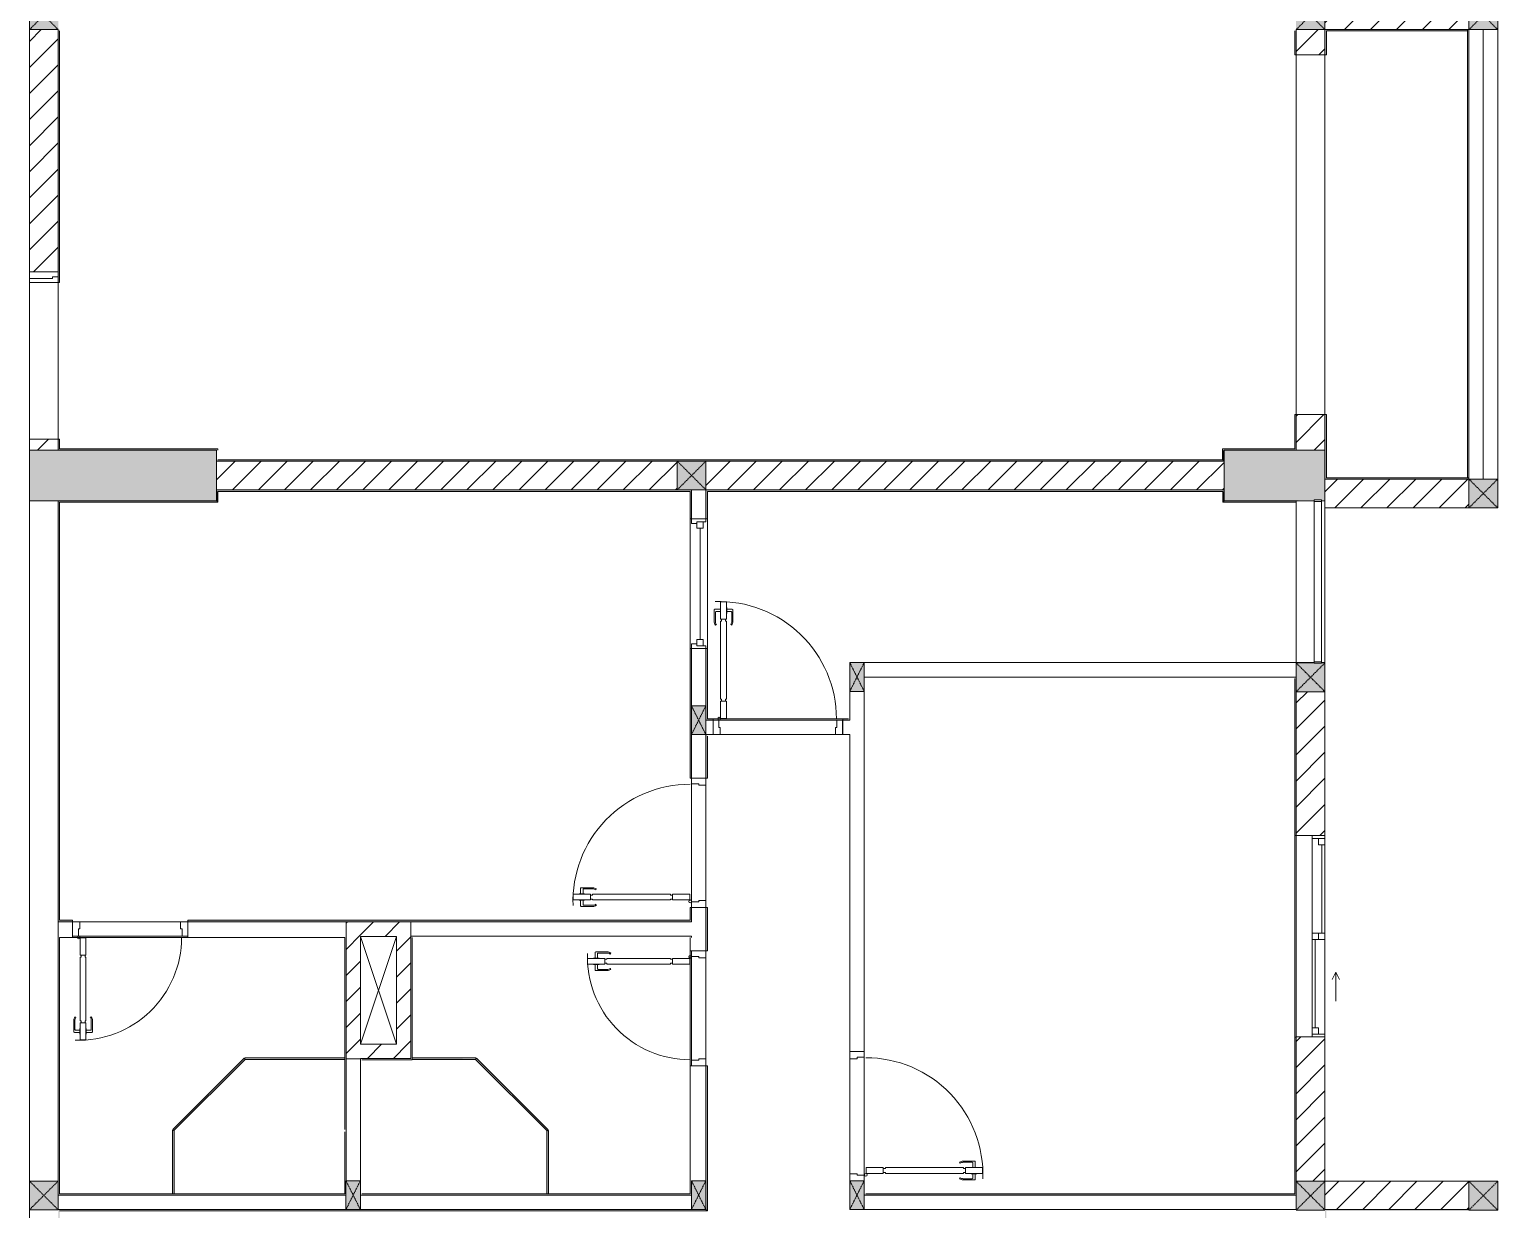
# Model space of a CAD drawing. Header units: millimetres. Extents: x 66631 to 260610, y 416 to 78637.
# Drawn here: x 177708 to 187908, y 56636 to 64837 of the extents above; entities that cross this region are included whole.
import ezdxf

# ---------------------------------------------------------------- set-up
doc = ezdxf.new("R2010")
doc.units = ezdxf.units.MM
doc.linetypes.add('IMPORT-Dash _2_', pattern=[6, 3, -3])
for name, color, linetype, lineweight in [('0-2', 130, 'Continuous', 9), ('A-DETL-GENF-7', 130, 'Continuous', 9), ('A-DOOR-2', 130, 'Continuous', 9), ('A-DOOR-FRAM-2', 130, 'Continuous', 9), ('A-FLOR-1', 130, 'Continuous', 9), ('A-FLOR-HRAL-3', 130, 'Continuous', 9), ('A-GLAZ-5', 130, 'Continuous', 9), ('A-GLAZ-CURT-5', 130, 'Continuous', 9), ('A-WALL-1', 130, 'Continuous', 9), ('A-WALL-PATT-3', 130, 'Continuous', 9), ('A_1404_dwg-1', 130, 'Continuous', 9), ('I-WALL', 130, 'Continuous', 9), ('I-WALL-1', 130, 'Continuous', 9), ('S-COLS-1', 130, 'Continuous', 9), ('S-COLS-11', 130, 'IMPORT-Dash _2_', 9), ('S-COLS-2', 130, 'Continuous', 9), ('S-COLS-4', 130, 'Continuous', 9), ('S-COLS-HDLN-2', 130, 'IMPORT-Dash _2_', 9)]:
    doc.layers.add(name, color=color, linetype=linetype, lineweight=lineweight)
pattern_1 = [(45, (0, 0), (-90.50967, 90.50967), [])]

# ---------------------------------------------------------------- blocks, each defined once
blk = doc.blocks.new('A_1404_dwg_NCV_TKTC_KET CAU_rvt-1-TKTC_MB HOÀN THIỆN SÀN TẦNG 3-4-4819833-KeyPlan-CH1B')
at = {"layer": 'S-COLS-1'}
for points in [[(44453, 61562), (45753, 61562), (45753, 61912), (44453, 61912), (44453, 61578)], [(52753, 61562), (53453, 61567), (53453, 61912), (52753, 61912), (52753, 61567)]]:
    blk.add_hatch(color=256, dxfattribs=at).paths.add_polyline_path(points)
at = {"layer": 'A-FLOR-1'}
for p, q in [((53453, 60437), (53453, 61512)), ((53378, 60437), (53253, 60437))]:
    blk.add_line(p, q, dxfattribs=at)
at = {"layer": 'A-FLOR-1', "flags": 128}
blk.add_lwpolyline([(53453, 56835), (53453, 60437), (53428, 60437)], dxfattribs=at)
at = {"layer": 'S-COLS-2'}
for p, q in [((45753, 61637), (45753, 61837)), ((52753, 61837), (52753, 61637)), ((53453, 61912), (53253, 61912)), ((53453, 61562), (53453, 61712))]:
    blk.add_line(p, q, dxfattribs=at)
at = {"layer": 'S-COLS-2', "flags": 128}
blk.add_lwpolyline([(44653, 61912), (44453, 61912), (44453, 61562), (44653, 61562)], dxfattribs=at)
blk = doc.blocks.new('A_1404_dwg_DOOR_CW_01 CANH MO-PANEL KINH - DIW_01-900x2200-CỬA GỖ VÂN LAMINATE-553393-TKTC_MB HOÀN THIỆN SÀN TẦNG 3-4-4819840-KeyPlan-CH1B')
at = {"layer": 'A-DETL-GENF-7'}
for p, q in [((46582, 38482), (46582, 38521)), ((46666, 38525), (46586, 38525)), ((46599, 38482), (46599, 38513)), ((46603, 38517), (46666, 38517)), ((46691, 38517), (46687, 38511)), ((46582, 38438), (46582, 38399)), ((46666, 38395), (46586, 38395)), ((46599, 38438), (46599, 38407)), ((46603, 38403), (46666, 38403)), ((46691, 38404), (46687, 38410))]:
    blk.add_line(p, q, dxfattribs=at)
at = {"layer": 'A-DETL-GENF-7', "flags": 128}
for points in [[(46531, 38440), (46531, 38480), (46651, 38480), (46651, 38440)], [(46610, 38482), (46610, 38480), (46571, 38480), (46571, 38482)], [(47207, 38474), (47207, 38480), (46665, 38480), (46665, 38474), (46651, 38474), (46651, 38446), (46665, 38446), (46665, 38440), (47207, 38440), (47207, 38446), (47221, 38446), (47221, 38474)], [(47221, 38480), (47221, 38440), (47341, 38440), (47341, 38480)], [(46610, 38438), (46610, 38440), (46571, 38440), (46571, 38438)]]:
    blk.add_lwpolyline(points, close=True, dxfattribs=at)
at = {"layer": 'A-DETL-GENF-7'}
blk.add_circle((47343, 38430), 10, dxfattribs=at)
for centre, radius, start, end in [((47343, 38430), 814, 90, 182), ((46586, 38521), 4, 90, 180), ((46603, 38513), 4, 90, 180), ((46666, 38480), 45, 55, 90), ((46666, 38480), 37, 55, 90), ((46586, 38399), 4, 180, 270), ((46603, 38407), 4, 180, 270), ((46666, 38440), 37, 270, 305), ((46666, 38440), 45, 270, 305)]:
    blk.add_arc(centre, radius, start, end, dxfattribs=at)
at = {"layer": 'A-DOOR-2'}
blk.add_line((47353, 38430), (47353, 38455), dxfattribs=at)
at = {"layer": 'A-DOOR-2', "flags": 128}
for points in [[(47453, 39237), (47453, 39287), (47353, 39287), (47353, 39247), (47403, 39247), (47403, 39237)], [(47453, 38387), (47453, 38437), (47403, 38437), (47403, 38427), (47353, 38427), (47353, 38387)]]:
    blk.add_lwpolyline(points, close=True, dxfattribs=at)
blk = doc.blocks.new('A_1404_dwg_DOOR_CW_01 CANH MO-PANEL KINH - DIG_02-800x2200-CỬA NHÔM KÍNH-V60-TKTC_MB HOÀN THIỆN SÀN TẦNG 3-4-4819851-KeyPlan-CH1B')
at = {"layer": 'A-DETL-GENF-7'}
for p, q in [((104713, 29524), (104713, 29603)), ((104756, 29607), (104717, 29607)), ((104721, 29586), (104721, 29524)), ((104756, 29590), (104725, 29590)), ((104800, 29607), (104839, 29607)), ((104800, 29590), (104831, 29590)), ((104835, 29586), (104835, 29524)), ((104843, 29524), (104843, 29603)), ((104721, 29498), (104728, 29503)), ((104835, 29498), (104828, 29503))]:
    blk.add_line(p, q, dxfattribs=at)
at = {"layer": 'A-DETL-GENF-7', "flags": 128}
for points in [[(104756, 29579), (104758, 29579), (104758, 29619), (104756, 29619)], [(104798, 29659), (104758, 29659), (104758, 29539), (104798, 29539)], [(104800, 29579), (104798, 29579), (104798, 29619), (104800, 29619)], [(104764, 29083), (104758, 29083), (104758, 29525), (104764, 29525), (104764, 29539), (104792, 29539), (104792, 29525), (104798, 29525), (104798, 29083), (104792, 29083), (104792, 29069), (104764, 29069)], [(104758, 29069), (104798, 29069), (104798, 28949), (104758, 28949)]]:
    blk.add_lwpolyline(points, close=True, dxfattribs=at)
at = {"layer": 'A-DETL-GENF-7'}
blk.add_circle((104808, 28947), 10, dxfattribs=at)
for centre, radius, start, end in [((104808, 28947), 714, 88, 180), ((104717, 29603), 4, 90, 180), ((104725, 29586), 4, 90, 180), ((104831, 29586), 4, 0, 90), ((104839, 29603), 4, 0, 90), ((104758, 29524), 45, 180, 215), ((104758, 29524), 37, 180, 215), ((104798, 29524), 37, 325, 0), ((104798, 29524), 45, 325, 0)]:
    blk.add_arc(centre, radius, start, end, dxfattribs=at)
at = {"layer": 'A-DOOR-2'}
blk.add_line((104808, 28937), (104783, 28937), dxfattribs=at)
at = {"layer": 'A-DOOR-2', "flags": 128}
for points in [[(104051, 28837), (104051, 28937), (104091, 28937), (104091, 28887), (104101, 28887), (104101, 28837)], [(104801, 28837), (104801, 28887), (104811, 28887), (104811, 28937), (104851, 28937), (104851, 28837)]]:
    blk.add_lwpolyline(points, close=True, dxfattribs=at)
blk = doc.blocks.new('A_1404_dwg_DOOR_CW_01 CANH MO-PANEL KINH - DIW_01-900x2200-CỬA GỖ VÂN LAMINATE-V61-TKTC_MB HOÀN THIỆN SÀN TẦNG 3-4-4819852-KeyPlan-CH1B')
at = {"layer": 'A-DETL-GENF-7'}
for p, q in [((103259, 27050), (103259, 26970)), ((103267, 27076), (103274, 27071)), ((103267, 26987), (103267, 27050)), ((103381, 27076), (103374, 27071)), ((103381, 26987), (103381, 27050)), ((103389, 27050), (103389, 26970)), ((103302, 26966), (103263, 26966)), ((103302, 26983), (103271, 26983)), ((103346, 26983), (103377, 26983)), ((103346, 26966), (103385, 26966))]:
    blk.add_line(p, q, dxfattribs=at)
at = {"layer": 'A-DETL-GENF-7', "flags": 128}
for points in [[(103344, 27605), (103304, 27605), (103304, 27725), (103344, 27725)], [(103338, 27591), (103344, 27591), (103344, 27049), (103338, 27049), (103338, 27035), (103310, 27035), (103310, 27049), (103304, 27049), (103304, 27591), (103310, 27591), (103310, 27605), (103338, 27605)], [(103304, 26915), (103344, 26915), (103344, 27035), (103304, 27035)], [(103302, 26995), (103304, 26995), (103304, 26955), (103302, 26955)], [(103346, 26995), (103344, 26995), (103344, 26955), (103346, 26955)]]:
    blk.add_lwpolyline(points, close=True, dxfattribs=at)
at = {"layer": 'A-DETL-GENF-7'}
blk.add_circle((103294, 27727), 10, dxfattribs=at)
for centre, radius, start, end in [((103294, 27727), 814, 268, 0), ((103304, 27050), 45, 145, 180), ((103304, 27050), 37, 145, 180), ((103344, 27050), 37, 0, 35), ((103344, 27050), 45, 0, 35), ((103263, 26970), 4, 180, 270), ((103271, 26987), 4, 180, 270), ((103377, 26987), 4, 270, 0), ((103385, 26970), 4, 270, 0)]:
    blk.add_arc(centre, radius, start, end, dxfattribs=at)
at = {"layer": 'A-DOOR-2'}
blk.add_line((103294, 27737), (103319, 27737), dxfattribs=at)
at = {"layer": 'A-DOOR-2', "flags": 128}
blk.add_lwpolyline([(103253, 27837), (103301, 27837), (103301, 27787), (103291, 27787), (103291, 27737), (103253, 27737)], dxfattribs=at)
blk.add_lwpolyline([(104151, 27837), (104151, 27737), (104111, 27737), (104111, 27787), (104101, 27787), (104101, 27837)], close=True, dxfattribs=at)
blk = doc.blocks.new('A_1404_dwg_M_Fixed - 900 x 1400-901191-TKTC_MB HOÀN THIỆN SÀN TẦNG 3-4-4819853-KeyPlan-CH1B')
at = {"layer": 'A-GLAZ-5'}
blk.add_line((107014, 28878), (107788, 28878), dxfattribs=at)
at = {"layer": 'A-GLAZ-5', "flags": 128}
for points in [[(106983, 28900), (106983, 28937), (106951, 28937)], [(106951, 28837), (106970, 28837), (106970, 28900), (107014, 28900), (107014, 28856), (106970, 28856)], [(107832, 28856), (107788, 28856), (107788, 28900), (107832, 28900), (107832, 28837), (107849, 28837)], [(107819, 28900), (107819, 28937), (107851, 28937)]]:
    blk.add_lwpolyline(points, dxfattribs=at)
blk = doc.blocks.new('A_1404_dwg_Railing - 50 x 10mm-901205-TKTC_MB HOÀN THIỆN SÀN TẦNG 3-4-4819863-KeyPlan-CH1B')
at = {"layer": 'A-FLOR-HRAL-3', "flags": 128}
blk.add_lwpolyline([(107983, 24612), (107983, 24562), (107973, 24562), (107973, 24612)], close=True, dxfattribs=at)
blk = doc.blocks.new('A_1404_dwg_Railing - 50 x 10mm-901205-TKTC_MB HOÀN THIỆN SÀN TẦNG 3-4-V92-KeyPlan-CH1B')
at = {"layer": 'A-FLOR-HRAL-3'}
for p, q in [((53378, 60435), (53378, 60442)), ((53428, 60432), (53378, 60432))]:
    blk.add_line(p, q, dxfattribs=at)
at = {"layer": 'A-FLOR-HRAL-3', "flags": 128}
blk.add_lwpolyline([(53378, 60442), (53428, 60442), (53428, 60432)], dxfattribs=at)
blk = doc.blocks.new('A_1404_dwg_Railing - Railing-883275-TKTC_MB HOÀN THIỆN SÀN TẦNG 3-4-4819870-KeyPlan-CH1B')
at = {"layer": 'A-FLOR-HRAL-3'}
for p, q in [((53378, 61557), (53378, 60442)), ((53428, 60442), (53428, 61557))]:
    blk.add_line(p, q, dxfattribs=at)
at = {"rotation": 90.00000000000074}
blk.add_blockref('A_1404_dwg_Railing - 50 x 10mm-901205-TKTC_MB HOÀN THIỆN SÀN TẦNG 3-4-4819863-KeyPlan-CH1B', (77990, -46416), dxfattribs=at)
blk.add_blockref('A_1404_dwg_Railing - 50 x 10mm-901205-TKTC_MB HOÀN THIỆN SÀN TẦNG 3-4-V92-KeyPlan-CH1B', (0, 0))
blk = doc.blocks.new('A_1404_dwg_System Panel - Glazed-588850-TKTC_MB HOÀN THIỆN SÀN TẦNG 3-4-4819877-KeyPlan-CH1B')
at = {"layer": 'A-GLAZ-CURT-5'}
blk.add_hatch(color=256, dxfattribs=at).paths.add_polyline_path([(103602, 32532), (103605, 32537), (103602, 32542), (103163, 32542), (103163, 32532)])
blk.add_line((103163, 32532), (103603, 32532), dxfattribs=at)
at = {"layer": 'A-GLAZ-CURT-5', "flags": 128}
blk.add_lwpolyline([(103605, 32542), (103163, 32542), (103163, 32532)], dxfattribs=at)
blk = doc.blocks.new('A_1404_dwg_System Panel - Glazed-580250-TKTC_MB HOÀN THIỆN SÀN TẦNG 3-4-4819878-KeyPlan-CH1B')
at = {"layer": 'A-GLAZ-CURT-5'}
blk.add_hatch(color=256, dxfattribs=at).paths.add_polyline_path([(104097, 32038), (104103, 32047), (103605, 32537), (103605, 32530), (104096, 32039)])
blk.add_line((103602, 32533), (104096, 32039), dxfattribs=at)
at = {"layer": 'A-GLAZ-CURT-5', "flags": 128}
blk.add_lwpolyline([(104104, 32045), (103609, 32540), (103602, 32533)], dxfattribs=at)
blk = doc.blocks.new('A_1404_dwg_System Panel - Glazed-901202-TKTC_MB HOÀN THIỆN SÀN TẦNG 3-4-4819879-KeyPlan-CH1B')
at = {"layer": 'A-GLAZ-CURT-5'}
blk.add_hatch(color=256, dxfattribs=at).paths.add_polyline_path([(104106, 31347), (104101, 32041), (104096, 32038), (104096, 31347), (104104, 31347)])
at = {"layer": 'A-GLAZ-CURT-5', "flags": 128}
blk.add_lwpolyline([(104096, 32041), (104096, 31347), (104106, 31347), (104106, 32041)], close=True, dxfattribs=at)
blk = doc.blocks.new('A_1404_dwg_System Panel - Glazed-901203-TKTC_MB HOÀN THIỆN SÀN TẦNG 3-4-4819880-KeyPlan-CH1B')
at = {"layer": 'A-GLAZ-CURT-5'}
blk.add_hatch(color=256, dxfattribs=at).paths.add_polyline_path([(103602, 29932), (103603, 29937), (103599, 29942), (103163, 29942), (103163, 29932), (103599, 29932)])
blk.add_line((103163, 29932), (103603, 29932), dxfattribs=at)
at = {"layer": 'A-GLAZ-CURT-5', "flags": 128}
blk.add_lwpolyline([(103601, 29942), (103163, 29942), (103163, 29932)], dxfattribs=at)
blk = doc.blocks.new('A_1404_dwg_System Panel - Glazed-580253-TKTC_MB HOÀN THIỆN SÀN TẦNG 3-4-4819881-KeyPlan-CH1B')
at = {"layer": 'A-GLAZ-CURT-5'}
blk.add_hatch(color=256, dxfattribs=at).paths.add_polyline_path([(103606, 29933), (104101, 30435), (104096, 30437), (103603, 29937)])
blk.add_line((103606, 29933), (104104, 30431), dxfattribs=at)
at = {"layer": 'A-GLAZ-CURT-5', "flags": 128}
blk.add_lwpolyline([(104096, 30437), (103599, 29940), (103606, 29933)], dxfattribs=at)
blk = doc.blocks.new('A_1404_dwg_System Panel - Glazed-901204-TKTC_MB HOÀN THIỆN SÀN TẦNG 3-4-4819882-KeyPlan-CH1B')
at = {"layer": 'A-GLAZ-CURT-5'}
blk.add_hatch(color=256, dxfattribs=at).paths.add_polyline_path([(104104, 30435), (104106, 30435), (104103, 30877), (104096, 30877), (104101, 30435), (104103, 30435)])
at = {"layer": 'A-GLAZ-CURT-5', "flags": 128}
blk.add_lwpolyline([(104106, 30435), (104106, 30877), (104096, 30877), (104096, 30435)], close=True, dxfattribs=at)
blk = doc.blocks.new('A_1404_dwg_G1_SOF - BO TRU - 100x200-746114-TKTC_MB HOÀN THIỆN SÀN TẦNG 3-4-4819846-KeyPlan-CH1B')
at = {"layer": 'S-COLS-1'}
blk.add_hatch(color=256, dxfattribs=at).paths.add_polyline_path([(49953, 40037), (49953, 40237), (49853, 40237), (49853, 40037)])
at = {"layer": 'S-COLS-1', "flags": 128}
blk.add_lwpolyline([(49853, 40037), (49853, 40237), (49953, 40237), (49953, 40037)], close=True, dxfattribs=at)
at = {"layer": 'S-COLS-HDLN-2'}
for p, q in [((49953, 40037), (49853, 40237)), ((49853, 40037), (49953, 40237))]:
    blk.add_line(p, q, dxfattribs=at)
blk = doc.blocks.new('A_1404_dwg_DOOR_CW_01 CANH MO-PANEL KINH - DIG_01-900x2200-CỬA NHÔM KÍNH-901226-TKTC_MB HOÀN THIỆN SÀN TẦNG 3-4-4819905-KeyPlan-CH1B')
at = {"layer": 'A-DETL-GENF-7'}
for p, q in [((37865, 26650), (37865, 26570)), ((37873, 26676), (37879, 26671)), ((37873, 26587), (37873, 26650)), ((37986, 26676), (37980, 26671)), ((37987, 26587), (37987, 26650)), ((37995, 26650), (37995, 26570)), ((37908, 26566), (37869, 26566)), ((37908, 26583), (37877, 26583)), ((37952, 26583), (37983, 26583)), ((37952, 26566), (37991, 26566))]:
    blk.add_line(p, q, dxfattribs=at)
at = {"layer": 'A-DETL-GENF-7', "flags": 128}
for points in [[(37910, 27205), (37950, 27205), (37950, 27325), (37910, 27325)], [(37916, 27191), (37910, 27191), (37910, 26649), (37916, 26649), (37916, 26635), (37944, 26635), (37944, 26649), (37950, 26649), (37950, 27191), (37944, 27191), (37944, 27205), (37916, 27205)], [(37950, 26515), (37910, 26515), (37910, 26635), (37950, 26635)], [(37908, 26595), (37910, 26595), (37910, 26555), (37908, 26555)], [(37952, 26595), (37950, 26595), (37950, 26555), (37952, 26555)]]:
    blk.add_lwpolyline(points, close=True, dxfattribs=at)
at = {"layer": 'A-DETL-GENF-7'}
blk.add_circle((37960, 27327), 10, dxfattribs=at)
for centre, radius, start, end in [((37960, 27327), 814, 180, 272), ((37910, 26650), 45, 145, 180), ((37910, 26650), 37, 145, 180), ((37950, 26650), 37, 0, 35), ((37950, 26650), 45, 0, 35), ((37869, 26570), 4, 180, 270), ((37877, 26587), 4, 180, 270), ((37983, 26587), 4, 270, 0), ((37991, 26570), 4, 270, 0)]:
    blk.add_arc(centre, radius, start, end, dxfattribs=at)
at = {"layer": 'A-DOOR-2'}
blk.add_line((37960, 27337), (37935, 27337), dxfattribs=at)
at = {"layer": 'A-DOOR-2', "flags": 128}
for points in [[(37153, 27437), (37103, 27437), (37103, 27337), (37143, 27337), (37143, 27387), (37153, 27387)], [(38003, 27437), (37953, 27437), (37953, 27387), (37963, 27387), (37963, 27337), (38003, 27337)]]:
    blk.add_lwpolyline(points, close=True, dxfattribs=at)
blk = doc.blocks.new('A_1404_dwg_Railing - Railing-914981-TKTC_MB HOÀN THIỆN SÀN TẦNG 3-4-4819918-KeyPlan-CH1B')
at = {"layer": 'A-FLOR-HRAL-3'}
blk.add_line((44663, 56627), (49163, 56627), dxfattribs=at)
at = {"layer": 'A-FLOR-HRAL-3', "flags": 128}
for points in [[(49153, 56637), (49163, 56627), (49163, 56637)], [(44663, 54952), (44663, 54877), (44653, 54877), (44653, 54952)]]:
    blk.add_lwpolyline(points, dxfattribs=at)
blk = doc.blocks.new('A_1404_dwg_NCV_TKTC_TANG 3 - 4_rvt-1-TKTC_MB HOÀN THIỆN SÀN TẦNG 3-4-4819943-KeyPlan-CH1B')
at = {"layer": 'A-WALL-PATT-3'}
h = blk.add_hatch(color=256, dxfattribs=at)
h.paths.add_polyline_path([(44663, 61912), (44663, 61989), (44653, 61989), (44653, 61912)])
h.paths.add_polyline_path([(44653, 63079), (44663, 63079), (44663, 64837), (44653, 64835), (44653, 63152)])
h = blk.add_hatch(color=256, dxfattribs=at)
h.paths.add_polyline_path([(53253, 61912), (53253, 62160), (53243, 62160), (53243, 61912)])
h.paths.add_polyline_path([(53243, 64660), (53253, 64660), (53253, 64827), (53243, 64827)])
h = blk.add_hatch(color=256, dxfattribs=at)
h.paths.add_polyline_path([(53453, 61712), (53463, 61712), (53463, 62160), (53453, 62160), (53453, 61912)])
h.paths.add_polyline_path([(53463, 64660), (53463, 64837), (53453, 64835), (53453, 64660)])
for points in [[(54443, 64827), (54443, 64837), (53463, 64837), (53463, 64827)], [(45272, 61912), (45763, 61912), (45763, 61922), (44663, 61922), (44663, 61912), (44800, 61912)], [(52752, 61912), (53243, 61912), (53243, 61922), (52742, 61922), (52742, 61912)], [(52742, 61837), (52742, 61847), (45753, 61847), (45753, 61837), (51135, 61837)], [(52752, 61837), (52752, 61912), (52742, 61912), (52742, 61837)], [(53463, 61712), (54453, 61714), (54453, 61722), (53463, 61722)], [(48953, 61627), (49053, 61627), (49053, 61637), (45753, 61637), (45753, 61627), (45763, 61627)], [(45753, 61552), (45763, 61552), (45763, 61627), (45753, 61627), (45753, 61562)], [(52752, 61627), (52753, 61627), (52752, 61637), (49153, 61637), (49153, 61627), (52743, 61627)], [(52743, 61552), (52753, 61552), (52752, 61627), (52743, 61627), (52743, 61562)], [(44663, 58647), (44663, 61562), (44653, 61562), (44653, 58647)], [(44663, 61552), (45753, 61552), (45753, 61562), (44663, 61562)], [(52753, 61552), (53253, 61552), (53253, 61562), (52753, 61562)], [(50253, 56737), (53243, 56737), (53243, 56747), (50253, 56747)], [(53463, 56627), (54453, 56627), (54453, 56637), (53463, 56633)]]:
    blk.add_hatch(color=256, dxfattribs=at).paths.add_polyline_path(points)
h = blk.add_hatch(color=256, dxfattribs=at)
h.paths.add_polyline_path([(49053, 58647), (49053, 58735), (49043, 58735), (49043, 58647)])
h.paths.add_polyline_path([(49053, 59635), (49053, 60535), (49043, 60535), (49043, 59635)])
h.paths.add_polyline_path([(49043, 61435), (49053, 61435), (49053, 61627), (49043, 61627), (49043, 61578)])
h = blk.add_hatch(color=256, dxfattribs=at)
h.paths.add_polyline_path([(49153, 60047), (49163, 60047), (49163, 60535), (49153, 60535), (49153, 60137)])
h.paths.add_polyline_path([(49163, 61435), (49163, 61627), (49153, 61627), (49153, 61435)])
h = blk.add_hatch(color=256, dxfattribs=at)
h.paths.add_polyline_path([(53243, 56737), (53253, 56737), (53253, 57835), (53243, 57835), (53243, 56747)])
h.paths.add_polyline_path([(53243, 59235), (53253, 59235), (53253, 60327), (53243, 60327), (53243, 60220)])
h = blk.add_hatch(color=256, dxfattribs=at)
h.paths.add_polyline_path([(50103, 60037), (50143, 60037), (50143, 60047), (50103, 60047)])
h.paths.add_polyline_path([(49153, 60037), (49203, 60037), (49203, 60047), (49153, 60047)])
h = blk.add_hatch(color=256, dxfattribs=at)
h.paths.add_polyline_path([(49153, 56637), (49163, 56637), (49163, 57635), (49153, 57635), (49153, 56837)])
h.paths.add_polyline_path([(49163, 58435), (49163, 58735), (49153, 58735), (49153, 58435)])
h.paths.add_polyline_path([(49153, 59635), (49163, 59635), (49163, 59937), (49153, 59937)])
h = blk.add_hatch(color=256, dxfattribs=at)
h.paths.add_polyline_path([(46753, 58637), (49053, 58637), (49053, 58647), (45553, 58647), (45553, 58637), (46653, 58637)])
h.paths.add_polyline_path([(44663, 58637), (44753, 58637), (44753, 58647), (44653, 58647), (44653, 58637)])
h = blk.add_hatch(color=256, dxfattribs=at)
h.paths.add_polyline_path([(44663, 53712), (44663, 53862), (44653, 53862), (44653, 53712)])
h.paths.add_polyline_path([(44663, 54952), (44663, 56637), (44653, 56635), (44653, 54952)])
h = blk.add_hatch(color=256, dxfattribs=at)
h.paths.add_polyline_path([(53453, 53512), (53463, 53512), (53463, 53960), (53453, 53960), (53453, 53512)])
h.paths.add_polyline_path([(53453, 56460), (53463, 56460), (53463, 56637), (53453, 56633)])
at = {"layer": 'A-FLOR-1'}
for p, q in [((53253, 64827), (53253, 64835)), ((44653, 63079), (44653, 61989)), ((45753, 61912), (45753, 61847)), ((52753, 61837), (52753, 61912)), ((53253, 60327), (53253, 60337)), ((50063, 60037), (49243, 60037)), ((49053, 58775), (49053, 59595)), ((49153, 59585), (49153, 58785)), ((44793, 58537), (45513, 58537)), ((47103, 58537), (47103, 58527)), ((49053, 58395), (49053, 57675)), ((50153, 56885), (50153, 57685)), ((50253, 57695), (50253, 56875))]:
    blk.add_line(p, q, dxfattribs=at)
at = {"layer": 'A-FLOR-1', "flags": 128}
for points in [[(53253, 62160), (53453, 62160), (53453, 64660), (53253, 64660), (53253, 62160), (53253, 64660)], [(46763, 57687), (46753, 57687), (46753, 57685)]]:
    blk.add_lwpolyline(points, dxfattribs=at)
for points in [[(44453, 63079), (44453, 61989), (44653, 61989), (44653, 63079)], [(50053, 59937), (49253, 59937)], [(44803, 58637), (45503, 58637)], [(49153, 58385), (49153, 57685)]]:
    blk.add_lwpolyline(points, close=True, dxfattribs=at)
at = {"layer": 'A-WALL-1'}
for p, q in [((49053, 61627), (49053, 61435)), ((49153, 61435), (49153, 61627)), ((53253, 61562), (53378, 61562)), ((49053, 61435), (49153, 61435)), ((49153, 60535), (49053, 60535)), ((49053, 60535), (49053, 60137)), ((49153, 60137), (49153, 60535)), ((53253, 60437), (50253, 60437)), ((53253, 60337), (53253, 60435)), ((50253, 60337), (53253, 60337)), ((50253, 57735), (50253, 60237)), ((49203, 60037), (49153, 60037)), ((49203, 59937), (49203, 60037)), ((50103, 60037), (50103, 59937)), ((50143, 60037), (50103, 60037)), ((49053, 59937), (49053, 59635)), ((49153, 59937), (49163, 59937)), ((49153, 59635), (49153, 59937)), ((49163, 59937), (49203, 59937)), ((50053, 59937), (49253, 59937)), ((50103, 59937), (50153, 59937)), ((50153, 59937), (50153, 59927)), ((50153, 59927), (50153, 57735)), ((49053, 59635), (49153, 59635)), ((49053, 58775), (49053, 59595)), ((49153, 59585), (49153, 58785)), ((49153, 58735), (49053, 58735)), ((49053, 58735), (49053, 58647)), ((49153, 58435), (49153, 58735)), ((44653, 58637), (44653, 58537)), ((44753, 58637), (44653, 58637)), ((44753, 58537), (44753, 58637)), ((44803, 58637), (45503, 58637)), ((45553, 58637), (45553, 58537)), ((46653, 58637), (45553, 58637)), ((46653, 58537), (46653, 58637)), ((49053, 58435), (49153, 58435)), ((49153, 58385), (49153, 57685)), ((50153, 57735), (50253, 57735)), ((49153, 57635), (49053, 57635)), ((49153, 56837), (49153, 57635)), ((50153, 56885), (50153, 57685)), ((50253, 57695), (50253, 56875)), ((49053, 56737), (46753, 56737)), ((53253, 56737), (50253, 56737)), ((53253, 56637), (53253, 56737)), ((46753, 56637), (49053, 56637)), ((50253, 56637), (53253, 56637))]:
    blk.add_line(p, q, dxfattribs=at)
at = {"layer": 'A-WALL-1', "flags": 128}
for points in [[(49153, 61627), (49153, 61637), (49053, 61637), (49053, 61627)], [(53378, 60437), (53253, 60437), (53253, 61552)], [(53428, 61562), (53453, 61562), (53453, 60437), (53428, 60437)], [(50153, 60237), (50153, 60037), (50143, 60037)], [(49053, 58647), (49053, 58637), (47103, 58637), (47103, 58537), (49053, 58537), (49053, 58527)], [(46753, 56837), (46753, 57685), (46653, 57685), (46653, 56837)], [(46653, 56737), (44653, 56737), (44653, 56637), (46653, 56637)]]:
    blk.add_lwpolyline(points, dxfattribs=at)
at = {"layer": 'I-WALL'}
for p, q in [((54443, 64837), (54453, 64837)), ((54443, 61722), (54443, 64827)), ((54453, 64835), (54453, 61722)), ((49053, 61435), (49053, 61627)), ((49153, 61627), (49153, 61435)), ((49043, 60535), (49043, 61435)), ((49163, 61435), (49163, 60535)), ((49053, 60137), (49053, 60535)), ((49153, 60535), (49153, 60137)), ((49153, 60037), (49203, 60037)), ((49203, 60047), (50103, 60047)), ((50103, 60037), (50143, 60037)), ((49053, 59635), (49053, 59937)), ((49153, 59937), (49153, 59635)), ((53243, 57835), (53243, 59235)), ((53253, 59235), (53253, 57835)), ((49053, 58647), (49053, 58735)), ((49153, 58735), (49153, 58435)), ((44653, 58637), (44753, 58637)), ((45553, 58637), (46653, 58637)), ((45553, 58527), (44753, 58527)), ((49043, 57635), (49043, 58435)), ((49153, 57635), (49153, 56837))]:
    blk.add_line(p, q, dxfattribs=at)
at = {"layer": 'I-WALL-1'}
for p, q in [((48953, 61837), (49153, 61837)), ((49053, 61637), (48953, 61637)), ((49053, 61627), (49053, 61637)), ((53253, 60235), (53253, 60327)), ((49163, 59937), (49153, 59937)), ((47113, 57690), (47113, 58527)), ((46643, 57690), (46643, 57680)), ((46643, 57680), (46643, 57194)), ((46763, 57677), (47113, 57677)), ((47113, 57680), (47113, 57687)), ((44653, 56835), (44653, 56737)), ((53253, 56737), (53253, 56833)), ((45458, 56747), (45448, 56747)), ((48048, 56747), (46763, 56747)), ((48058, 56747), (48048, 56747)), ((44663, 56637), (44653, 56637))]:
    blk.add_line(p, q, dxfattribs=at)
at = {"layer": 'I-WALL-1', "flags": 128}
for points in [[(44653, 64835), (44653, 63079), (44663, 63079), (44663, 64827)], [(53243, 64827), (53243, 64660), (53253, 64660), (53253, 64827)], [(49153, 61837), (52742, 61837), (52752, 61837), (52752, 61912), (53243, 61912), (53253, 61912), (53253, 62160), (53243, 62160), (53243, 61922), (52742, 61922), (52742, 61912), (52742, 61847), (45763, 61847)], [(45763, 61912), (45763, 61922), (44663, 61922), (44663, 61989), (44653, 61989), (44653, 61912), (44663, 61912), (45753, 61912)], [(45753, 61847), (45753, 61837), (48953, 61837)], [(48953, 61637), (45753, 61637), (45753, 61627), (45753, 61562), (44663, 61562), (44653, 61562), (44653, 58647), (44653, 58637)], [(44753, 58637), (44753, 58647), (44663, 58647), (44663, 61552), (45753, 61552), (45763, 61552), (45763, 61627), (49043, 61627), (49043, 61435), (49053, 61435)], [(49153, 61435), (49163, 61435), (49163, 61627), (52743, 61627), (52743, 61552), (52753, 61552), (53253, 61552), (53253, 61562), (52753, 61562), (52753, 61627), (52753, 61637), (49153, 61637), (49153, 61627)], [(49053, 60535), (49043, 60535), (49043, 59635), (49053, 59635)], [(49203, 60037), (49203, 60047), (49163, 60047), (49163, 60535), (49153, 60535)], [(53243, 60327), (53243, 59235), (53253, 59235), (53253, 60235)], [(50143, 60047), (50103, 60047), (50103, 60037)], [(49153, 59635), (49163, 59635), (49163, 59927)], [(49053, 58735), (49043, 58735), (49043, 58647), (45553, 58647), (45553, 58637)], [(49153, 58435), (49163, 58435), (49163, 58735), (49153, 58735)], [(46653, 58637), (49053, 58637), (49053, 58647)], [(44653, 58537), (44653, 58527), (44653, 56835)], [(45448, 56747), (44663, 56747), (44663, 58527), (44753, 58527), (44753, 58537)], [(45553, 58537), (45553, 58527), (46643, 58527), (46643, 57690)], [(46653, 56837), (46653, 58527), (46653, 58537)], [(47103, 58527), (47103, 57687), (46763, 57687)], [(49043, 58527), (49043, 58435), (49053, 58435)], [(53253, 56833), (53253, 57835), (53243, 57835), (53243, 56747), (50263, 56747)], [(49053, 57635), (49043, 57635), (49043, 56747), (48058, 56747)], [(49163, 56637), (49163, 57635), (49153, 57635)], [(46643, 57177), (46643, 56747), (45458, 56747)], [(44653, 56737), (44663, 56737), (46643, 56737), (46653, 56737)], [(46753, 56737), (49043, 56737), (49053, 56737)], [(50253, 56737), (53243, 56737), (53253, 56737)], [(54453, 56637), (53463, 56637), (53453, 56637)]]:
    blk.add_lwpolyline(points, dxfattribs=at)
for points in [[(53453, 64837), (53453, 64660), (53463, 64660), (53463, 64827), (54443, 64827), (54443, 64837), (53463, 64837)], [(54453, 61722), (53463, 61722), (53463, 62160), (53453, 62160), (53453, 61712), (53463, 61712), (54453, 61712)]]:
    blk.add_lwpolyline(points, close=True, dxfattribs=at)
for name, p in [('A_1404_dwg_Railing - Railing-883275-TKTC_MB HOÀN THIỆN SÀN TẦNG 3-4-4819870-KeyPlan-CH1B', (0, 0)), ('A_1404_dwg_DOOR_CW_01 CANH MO-PANEL KINH - DIW_01-900x2200-CỬA GỖ VÂN LAMINATE-553393-TKTC_MB HOÀN THIỆN SÀN TẦNG 3-4-4819840-KeyPlan-CH1B', (1700, 20348)), ('A_1404_dwg_Railing - Railing-914981-TKTC_MB HOÀN THIỆN SÀN TẦNG 3-4-4819918-KeyPlan-CH1B', (0, 0))]:
    blk.add_blockref(name, p)
for name, p, rotation in [('A_1404_dwg_M_Fixed - 900 x 1400-901191-TKTC_MB HOÀN THIỆN SÀN TẦNG 3-4-4819853-KeyPlan-CH1B', (77990, -46416), 90), ('A_1404_dwg_DOOR_CW_01 CANH MO-PANEL KINH - DIG_01-900x2200-CỬA NHÔM KÍNH-901226-TKTC_MB HOÀN THIỆN SÀN TẦNG 3-4-4819905-KeyPlan-CH1B', (87205, 87374), 180), ('A_1404_dwg_G1_SOF - BO TRU - 100x200-746114-TKTC_MB HOÀN THIỆN SÀN TẦNG 3-4-4819846-KeyPlan-CH1B', (100105, 100474), 180), ('A_1404_dwg_G1_SOF - BO TRU - 100x200-746114-TKTC_MB HOÀN THIỆN SÀN TẦNG 3-4-4819846-KeyPlan-CH1B', (99005, 100174), 180), ('A_1404_dwg_DOOR_CW_01 CANH MO-PANEL KINH - DIG_02-800x2200-CỬA NHÔM KÍNH-V60-TKTC_MB HOÀN THIỆN SÀN TẦNG 3-4-4819851-KeyPlan-CH1B', (149604, 87474), 180), ('A_1404_dwg_DOOR_CW_01 CANH MO-PANEL KINH - DIG_02-800x2200-CỬA NHÔM KÍNH-V60-TKTC_MB HOÀN THIỆN SÀN TẦNG 3-4-4819851-KeyPlan-CH1B', (77990, -46416), 90), ('A_1404_dwg_DOOR_CW_01 CANH MO-PANEL KINH - DIW_01-900x2200-CỬA GỖ VÂN LAMINATE-V61-TKTC_MB HOÀN THIỆN SÀN TẦNG 3-4-4819852-KeyPlan-CH1B', (77990, -46416), 90), ('A_1404_dwg_System Panel - Glazed-580250-TKTC_MB HOÀN THIỆN SÀN TẦNG 3-4-4819878-KeyPlan-CH1B', (77990, -46416), 90.00000000000011), ('A_1404_dwg_System Panel - Glazed-901202-TKTC_MB HOÀN THIỆN SÀN TẦNG 3-4-4819879-KeyPlan-CH1B', (77990, -46416), 90.00000000000001), ('A_1404_dwg_System Panel - Glazed-901204-TKTC_MB HOÀN THIỆN SÀN TẦNG 3-4-4819882-KeyPlan-CH1B', (77990, -46416), 90), ('A_1404_dwg_System Panel - Glazed-580253-TKTC_MB HOÀN THIỆN SÀN TẦNG 3-4-4819881-KeyPlan-CH1B', (77990, -46416), 90.0000000000001), ('A_1404_dwg_System Panel - Glazed-588850-TKTC_MB HOÀN THIỆN SÀN TẦNG 3-4-4819877-KeyPlan-CH1B', (77990, -46416), 90), ('A_1404_dwg_System Panel - Glazed-901203-TKTC_MB HOÀN THIỆN SÀN TẦNG 3-4-4819880-KeyPlan-CH1B', (77990, -46416), 90), ('A_1404_dwg_G1_SOF - BO TRU - 100x200-746114-TKTC_MB HOÀN THIỆN SÀN TẦNG 3-4-4819846-KeyPlan-CH1B', (96605, 96874), 180), ('A_1404_dwg_G1_SOF - BO TRU - 100x200-746114-TKTC_MB HOÀN THIỆN SÀN TẦNG 3-4-4819846-KeyPlan-CH1B', (99005, 96874), 180), ('A_1404_dwg_G1_SOF - BO TRU - 100x200-746114-TKTC_MB HOÀN THIỆN SÀN TẦNG 3-4-4819846-KeyPlan-CH1B', (100105, 96874), 180)]:
    blk.add_blockref(name, p, dxfattribs=dict(rotation=rotation))
blk = doc.blocks.new('A_1404_dwg_1_FAMILY RVT - W01-WxH 1400x1400xmm-389822-TKTC_MB HOÀN THIỆN SÀN TẦNG 3-4-4819949-KeyPlan-CH1B')
at = {"layer": 'A-GLAZ-5'}
for p, q in [((49052, 78237), (49052, 78037)), ((49072, 78237), (49072, 78148)), ((49730, 78237), (49775, 78237)), ((50001, 78313), (50204, 78313)), ((50433, 78237), (50433, 78148)), ((49116, 78215), (49730, 78215)), ((49775, 78192), (49730, 78192)), ((49775, 78170), (50389, 78170))]:
    blk.add_line(p, q, dxfattribs=at)
at = {"layer": 'A-GLAZ-5', "flags": 128}
for points in [[(50052, 78339), (50001, 78313), (50052, 78288)], [(50452, 78037), (50452, 78237), (49052, 78237), (49116, 78237)], [(49730, 78148), (49730, 78237), (49116, 78237), (49116, 78192), (49072, 78192)], [(49775, 78148), (49775, 78237), (50433, 78237), (50452, 78237)], [(49052, 78148), (49072, 78148), (49730, 78148), (49775, 78148), (50389, 78148), (50452, 78148)], [(50433, 78192), (50389, 78192), (50389, 78148)]]:
    blk.add_lwpolyline(points, dxfattribs=at)
blk = doc.blocks.new('A_1404_dwg_FD_05 - FD_05-1000x2200mm-835434-TKTC_MB HOÀN THIỆN SÀN TẦNG 3-4-4819959-KeyPlan-CH1B')
at = {"layer": 'A-DOOR-FRAM-2'}
blk.add_line((44453, 62107), (44453, 62062), dxfattribs=at)
at = {"layer": 'A-DOOR-FRAM-2', "flags": 128}
blk.add_lwpolyline([(44653, 63152), (44453, 63152), (44453, 63107), (44613, 63107), (44613, 63117), (44653, 63117)], dxfattribs=at)
blk = doc.blocks.new('A_1404_dwg_G1_SOF - BO TRU - 200x200-V10-TKTC_MB HOÀN THIỆN SÀN TẦNG 3-4-4819989-KeyPlan-CH1B')
at = {"layer": 'S-COLS-11'}
blk.add_hatch(color=256, dxfattribs=at).paths.add_polyline_path([(49053, 61637), (49153, 61638), (49153, 61837), (48953, 61837), (48953, 61637)])
at = {"layer": 'S-COLS-4'}
for p, q in [((48953, 61837), (48953, 61637)), ((49153, 61637), (49153, 61837))]:
    blk.add_line(p, q, dxfattribs=at)
at = {"layer": 'S-COLS-HDLN-2'}
for p, q in [((49153, 61837), (48953, 61637)), ((48953, 61837), (49153, 61637))]:
    blk.add_line(p, q, dxfattribs=at)
blk = doc.blocks.new('A_1404_dwg_G1_SOF - BO TRU - 200x200-V13-TKTC_MB HOÀN THIỆN SÀN TẦNG 3-4-4819992-KeyPlan-CH1B')
at = {"layer": 'S-COLS-11'}
blk.add_hatch(color=256, dxfattribs=at).paths.add_polyline_path([(44653, 56635), (44653, 56835), (44453, 56835), (44453, 56635)])
at = {"layer": 'S-COLS-4'}
blk.add_line((44653, 56637), (44653, 56737), dxfattribs=at)
at = {"layer": 'S-COLS-4', "flags": 128}
blk.add_lwpolyline([(44653, 56835), (44453, 56835), (44453, 56635), (44653, 56635)], dxfattribs=at)
at = {"layer": 'S-COLS-HDLN-2'}
for p, q in [((44653, 56835), (44453, 56635)), ((44453, 56835), (44653, 56635))]:
    blk.add_line(p, q, dxfattribs=at)
blk = doc.blocks.new('A_1404_dwg_G1_SOF - BO TRU - 200x200-V14-TKTC_MB HOÀN THIỆN SÀN TẦNG 3-4-4819993-KeyPlan-CH1B')
at = {"layer": 'S-COLS-11'}
blk.add_hatch(color=256, dxfattribs=at).paths.add_polyline_path([(44453, 64835), (44653, 64837), (44653, 65035), (44453, 65035), (44453, 64837)])
at = {"layer": 'S-COLS-4', "flags": 128}
blk.add_lwpolyline([(44653, 65035), (44453, 65035), (44453, 64835), (44653, 64835)], dxfattribs=at)
at = {"layer": 'S-COLS-HDLN-2'}
for p, q in [((44653, 65035), (44453, 64835)), ((44453, 65035), (44653, 64835))]:
    blk.add_line(p, q, dxfattribs=at)
blk = doc.blocks.new('A_1404_dwg_G1_SOF - BO TRU - 200x200-V38-TKTC_MB HOÀN THIỆN SÀN TẦNG 3-4-4820017-KeyPlan-CH1B')
at = {"layer": 'S-COLS-11'}
blk.add_hatch(color=256, dxfattribs=at).paths.add_polyline_path([(54653, 56633), (54653, 56833), (54453, 56833), (54453, 56633)])
at = {"layer": 'S-COLS-4', "flags": 128}
blk.add_lwpolyline([(54453, 56633), (54653, 56633), (54653, 56833), (54453, 56833), (54453, 56637)], dxfattribs=at)
at = {"layer": 'S-COLS-HDLN-2'}
for p, q in [((54653, 56833), (54453, 56633)), ((54453, 56833), (54653, 56633))]:
    blk.add_line(p, q, dxfattribs=at)
blk = doc.blocks.new('A_1404_dwg_G1_SOF - BO TRU - 200x200-3054293-TKTC_MB HOÀN THIỆN SÀN TẦNG 3-4-4819986-KeyPlan-CH1B')
at = {"layer": 'S-COLS-11'}
blk.add_hatch(color=256, dxfattribs=at).paths.add_polyline_path([(41853, 71512), (42053, 71512), (42052, 71712), (41853, 71712)])
at = {"layer": 'S-COLS-4', "flags": 128}
blk.add_lwpolyline([(42053, 71712), (41853, 71712), (41853, 71512), (42053, 71512)], close=True, dxfattribs=at)
at = {"layer": 'S-COLS-HDLN-2'}
for p, q in [((42053, 71712), (41853, 71512)), ((41853, 71712), (42053, 71512))]:
    blk.add_line(p, q, dxfattribs=at)
blk = doc.blocks.new('A_1404_dwg_G1_SOF - BO TRU - 200x200-V39-TKTC_MB HOÀN THIỆN SÀN TẦNG 3-4-4820018-KeyPlan-CH1B')
at = {"layer": 'S-COLS-11'}
blk.add_hatch(color=256, dxfattribs=at).paths.add_polyline_path([(54653, 64835), (54653, 65035), (54453, 65035), (54453, 64835)])
at = {"layer": 'S-COLS-4', "flags": 128}
blk.add_lwpolyline([(54453, 64835), (54653, 64835), (54653, 65035), (54453, 65035), (54453, 64837)], dxfattribs=at)
at = {"layer": 'S-COLS-HDLN-2'}
for p, q in [((54653, 65035), (54453, 64835)), ((54453, 65035), (54653, 64835))]:
    blk.add_line(p, q, dxfattribs=at)
blk = doc.blocks.new('A_1404_dwg_G1_SOF - BO TRU - 200x200-V53-TKTC_MB HOÀN THIỆN SÀN TẦNG 3-4-4820033-KeyPlan-CH1B')
at = {"layer": 'S-COLS-11'}
blk.add_hatch(color=256, dxfattribs=at).paths.add_polyline_path([(53378, 60235), (53453, 60235), (53453, 60435), (53428, 60432), (53253, 60432), (53253, 60235)])
at = {"layer": 'S-COLS-4'}
blk.add_line((53378, 60435), (53253, 60435), dxfattribs=at)
at = {"layer": 'S-COLS-4', "flags": 128}
blk.add_lwpolyline([(53253, 60235), (53453, 60235), (53453, 60435), (53428, 60435)], dxfattribs=at)
at = {"layer": 'S-COLS-HDLN-2'}
for p, q in [((53453, 60435), (53253, 60235)), ((53253, 60435), (53453, 60235))]:
    blk.add_line(p, q, dxfattribs=at)
blk = doc.blocks.new('A_1404_dwg_G1_SOF - BO TRU - 200x200-V115-TKTC_MB HOÀN THIỆN SÀN TẦNG 3-4-4820037-KeyPlan-CH1B')
at = {"layer": 'S-COLS-11'}
blk.add_hatch(color=256, dxfattribs=at).paths.add_polyline_path([(53253, 56633), (53453, 56637), (53453, 56833), (53253, 56833), (53253, 56637)])
at = {"layer": 'S-COLS-4'}
blk.add_line((53253, 56633), (53453, 56633), dxfattribs=at)
at = {"layer": 'S-COLS-4', "flags": 128}
blk.add_lwpolyline([(53453, 56637), (53453, 56833), (53253, 56833)], dxfattribs=at)
at = {"layer": 'S-COLS-HDLN-2'}
for p, q in [((53453, 56833), (53253, 56633)), ((53253, 56833), (53453, 56633))]:
    blk.add_line(p, q, dxfattribs=at)
blk = doc.blocks.new('A_1404_dwg_G1_SOF - BO TRU - 200x200-V116-TKTC_MB HOÀN THIỆN SÀN TẦNG 3-4-4820038-KeyPlan-CH1B')
at = {"layer": 'S-COLS-11'}
blk.add_hatch(color=256, dxfattribs=at).paths.add_polyline_path([(53253, 64835), (53453, 64837), (53453, 65035), (53253, 65035), (53253, 64837)])
at = {"layer": 'S-COLS-4'}
blk.add_line((53253, 64835), (53453, 64835), dxfattribs=at)
at = {"layer": 'S-COLS-4', "flags": 128}
blk.add_lwpolyline([(53453, 64837), (53453, 65035), (53253, 65035)], dxfattribs=at)
at = {"layer": 'S-COLS-HDLN-2'}
for p, q in [((53453, 65035), (53253, 64835)), ((53253, 65035), (53453, 64835))]:
    blk.add_line(p, q, dxfattribs=at)
blk = doc.blocks.new('A_1404_dwg-4819832-KeyPlan-CH1B')
at = {"layer": 'A-WALL-PATT-3'}
h = blk.add_hatch(dxfattribs=at)
h.set_pattern_fill('FP_28', color=256, style=0, pattern_type=2)
h.set_pattern_definition(pattern_1)
h.paths.add_polyline_path([(44652, 61912), (44652, 61989), (44453, 61989), (44453, 61912)])
h.paths.add_polyline_path([(44453, 63152), (44653, 63152), (44653, 64835), (44453, 64835), (44453, 65035), (44653, 65035), (44653, 69762), (44453, 69762), (44453, 63152)])
h = blk.add_hatch(dxfattribs=at)
h.set_pattern_fill('FP_28', color=256, style=0, pattern_type=2)
h.set_pattern_definition(pattern_1)
h.paths.add_polyline_path([(54443, 64837), (54453, 64837), (54453, 65035), (53453, 65035), (53453, 64837), (53463, 64837)])
h = blk.add_hatch(dxfattribs=at)
h.set_pattern_fill('FP_28', color=256, style=0, pattern_type=2)
h.set_pattern_definition(pattern_1)
h.paths.add_polyline_path([(53253, 61912), (53453, 61912), (53453, 62160), (53253, 62160), (53253, 61912)])
h.paths.add_polyline_path([(53453, 64660), (53453, 64835), (53253, 64835), (53253, 64660)])
h = blk.add_hatch(dxfattribs=at)
h.set_pattern_fill('FP_28', color=256, style=0, pattern_type=2)
h.set_pattern_definition(pattern_1)
h.paths.add_polyline_path([(52752, 61637), (52753, 61637), (52752, 61837), (49153, 61837), (49153, 61637), (52742, 61637)])
h.paths.add_polyline_path([(45753, 61637), (48953, 61637), (48953, 61837), (45753, 61837)])
h = blk.add_hatch(dxfattribs=at)
h.set_pattern_fill('FP_28', color=256, style=0, pattern_type=2)
h.set_pattern_definition(pattern_1)
h.paths.add_polyline_path([(53453, 61512), (54453, 61512), (54453, 61712), (53453, 61712), (53453, 61578)])
h = blk.add_hatch(dxfattribs=at)
h.set_pattern_fill('FP_28', color=256, style=0, pattern_type=2)
h.set_pattern_definition(pattern_1)
h.paths.add_polyline_path([(53253, 56833), (53453, 56835), (53453, 57835), (53253, 57835), (53253, 57538)])
h.paths.add_polyline_path([(53453, 59235), (53453, 60235), (53253, 60235), (53253, 59235)])
h = blk.add_hatch(dxfattribs=at)
h.set_pattern_fill('FP_28', color=256, style=0, pattern_type=2)
h.set_pattern_definition(pattern_1)
h.paths.add_polyline_path([(46653, 57685), (46753, 57687), (46753, 58635), (46653, 58635), (46653, 57687)])
h = blk.add_hatch(dxfattribs=at)
h.set_pattern_fill('FP_28', color=256, style=0, pattern_type=2)
h.set_pattern_definition(pattern_1)
h.paths.add_polyline_path([(47003, 58535), (47103, 58535), (47103, 58635), (46753, 58635), (46753, 58535)])
h = blk.add_hatch(dxfattribs=at)
h.set_pattern_fill('FP_28', color=256, style=0, pattern_type=2)
h.set_pattern_definition(pattern_1)
h.paths.add_polyline_path([(47103, 57785), (47103, 58535), (47003, 58535), (47003, 57785)])
h = blk.add_hatch(dxfattribs=at)
h.set_pattern_fill('FP_28', color=256, style=0, pattern_type=2)
h.set_pattern_definition(pattern_1)
h.paths.add_polyline_path([(47003, 57687), (47103, 57687), (47103, 57785), (46753, 57785), (46753, 57687)])
h = blk.add_hatch(dxfattribs=at)
h.set_pattern_fill('FP_28', color=256, style=0, pattern_type=2)
h.set_pattern_definition(pattern_1)
h.paths.add_polyline_path([(53463, 56637), (54453, 56637), (54453, 56833), (53453, 56833), (53453, 56637)])
at = {"layer": '0-2'}
for p, q in [((47003, 57786), (46753, 58535)), ((46753, 57785), (47003, 58534))]:
    blk.add_line(p, q, dxfattribs=at)
at = {"layer": 'A-FLOR-1'}
blk.add_line((44453, 63079), (44453, 63107), dxfattribs=at)
at = {"layer": 'A-WALL-1'}
for p, q in [((54553, 61712), (54553, 64835)), ((54653, 64835), (54653, 61712)), ((44453, 62062), (44453, 61912)), ((44453, 61912), (44653, 61912)), ((45753, 61837), (45753, 61637)), ((52753, 61637), (52753, 61837)), ((53253, 61912), (53453, 61912)), ((44653, 61562), (44453, 61562)), ((53453, 59235), (53453, 60235))]:
    blk.add_line(p, q, dxfattribs=at)
at = {"layer": 'A-WALL-1', "flags": 128}
for points in [[(44653, 69762), (44453, 69762), (44453, 63152), (44653, 63152)], [(53453, 61712), (53453, 61512), (54453, 61512)], [(44453, 61562), (44453, 54952), (44653, 54952)], [(47103, 58635), (46653, 58635), (46653, 57685)], [(54653, 56833), (54653, 56835), (53453, 56835), (53453, 57835)]]:
    blk.add_lwpolyline(points, dxfattribs=at)
blk.add_lwpolyline([(47003, 57785), (46753, 57785), (46753, 58535), (47003, 58535)], close=True, dxfattribs=at)
for name, p in [('A_1404_dwg_NCV_TKTC_KET CAU_rvt-1-TKTC_MB HOÀN THIỆN SÀN TẦNG 3-4-4819833-KeyPlan-CH1B', (0, 0)), ('A_1404_dwg_NCV_TKTC_TANG 3 - 4_rvt-1-TKTC_MB HOÀN THIỆN SÀN TẦNG 3-4-4819943-KeyPlan-CH1B', (0, 0)), ('A_1404_dwg_G1_SOF - BO TRU - 200x200-V14-TKTC_MB HOÀN THIỆN SÀN TẦNG 3-4-4819993-KeyPlan-CH1B', (0, 0)), ('A_1404_dwg_G1_SOF - BO TRU - 200x200-V116-TKTC_MB HOÀN THIỆN SÀN TẦNG 3-4-4820038-KeyPlan-CH1B', (0, 0)), ('A_1404_dwg_G1_SOF - BO TRU - 200x200-V39-TKTC_MB HOÀN THIỆN SÀN TẦNG 3-4-4820018-KeyPlan-CH1B', (0, 0)), ('A_1404_dwg_FD_05 - FD_05-1000x2200mm-835434-TKTC_MB HOÀN THIỆN SÀN TẦNG 3-4-4819959-KeyPlan-CH1B', (0, 0)), ('A_1404_dwg_G1_SOF - BO TRU - 200x200-V10-TKTC_MB HOÀN THIỆN SÀN TẦNG 3-4-4819989-KeyPlan-CH1B', (0, 0)), ('A_1404_dwg_G1_SOF - BO TRU - 200x200-3054293-TKTC_MB HOÀN THIỆN SÀN TẦNG 3-4-4819986-KeyPlan-CH1B', (12600, -10000)), ('A_1404_dwg_G1_SOF - BO TRU - 200x200-V53-TKTC_MB HOÀN THIỆN SÀN TẦNG 3-4-4820033-KeyPlan-CH1B', (0, 0)), ('A_1404_dwg_G1_SOF - BO TRU - 200x200-V13-TKTC_MB HOÀN THIỆN SÀN TẦNG 3-4-4819992-KeyPlan-CH1B', (0, 0)), ('A_1404_dwg_G1_SOF - BO TRU - 200x200-V115-TKTC_MB HOÀN THIỆN SÀN TẦNG 3-4-4820037-KeyPlan-CH1B', (0, 0)), ('A_1404_dwg_G1_SOF - BO TRU - 200x200-V38-TKTC_MB HOÀN THIỆN SÀN TẦNG 3-4-4820017-KeyPlan-CH1B', (0, 0))]:
    blk.add_blockref(name, p)
at = {"rotation": 269.9999999999998}
blk.add_blockref('A_1404_dwg_1_FAMILY RVT - W01-WxH 1400x1400xmm-389822-TKTC_MB HOÀN THIỆN SÀN TẦNG 3-4-4819949-KeyPlan-CH1B', (-24784, 108288), dxfattribs=at)

msp = doc.modelspace()

# ---------------------------------------------------------------- block references
at = {"layer": 'A_1404_dwg-1'}
msp.add_blockref('A_1404_dwg-4819832-KeyPlan-CH1B', (133255.6, 0), dxfattribs=at)

doc.saveas('drawing.dxf')
